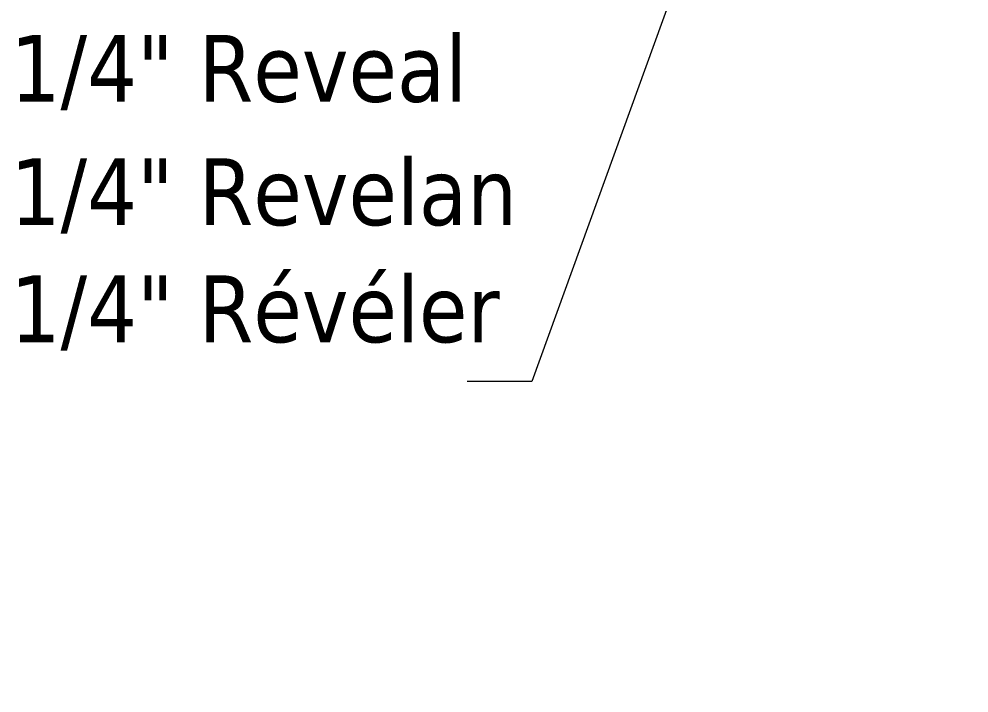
# Model space of a CAD drawing. Header units: millimetres. Extents: x 24811 to 87764, y -117823 to -2257.
# Drawn here: x 87437.8 to 87549.2, y -117360.8 to -117281.7 of the extents above; entities that cross this region are included whole.
import ezdxf

# ---------------------------------------------------------------- set-up
doc = ezdxf.new("R2010")
doc.units = ezdxf.units.MM
doc.header["$PDSIZE"] = -1
doc.layers.add('尺寸標注', color=1, linetype='Continuous', lineweight=30)
doc.styles.add('DIM', font='txt.shx', dxfattribs={"width": 0.7, "bigfont": 'chineset.shx'})
doc.dimstyles.new('9.8', dxfattribs={"dimscale": 9.8, "dimtxt": 2.5, "dimasz": 1.8, "dimexe": 1.6, "dimexo": 0.625, "dimtad": 1, "dimdec": 1, "dimdsep": 46, "dimlunit": 6, "dimtxsty": 'DIM', "dimcen": 0, "dimclrd": 1, "dimclre": 1, "dimclrt": 3, "dimadec": 1, "dimazin": 1, "dimtfac": 1, "dimtdec": 1, "dimtmove": 0, "dimatfit": 3, "dimfxl": 1, "dimtolj": 1, "dimlwd": 13, "dimlwe": 13, "dimarcsym": 0})
doc.dimstyles.new('mm+in', dxfattribs={"dimscale": 2, "dimtxt": 10, "dimasz": 9, "dimexe": 1.25, "dimexo": 0.625, "dimgap": 2, "dimtad": 1, "dimtoh": 1, "dimdec": 1, "dimtxsty": 'DIM', "dimcen": 0, "dimclrd": 1, "dimclre": 1, "dimclrt": 3, "dimadec": 0, "dimazin": 0, "dimtfac": 1, "dimtdec": 1, "dimtmove": 0, "dimatfit": 3, "dimfxl": 1, "dimarcsym": 0})

# ---------------------------------------------------------------- blocks, each defined once
blk = doc.blocks.new('*D55')
at = {"layer": 'Defpoints', "color": 0}
for p in [(87532.33, -117206.83), (87733.59, -117206.83), (87621.23, -117626.03)]:
    blk.add_point(p, dxfattribs=at)
at = {"layer": '尺寸標注', "color": 1, "lineweight": -2}
for p, q in [((87533.58, -117206.83), (87736.09, -117206.83)), ((87733.59, -117608.03), (87733.59, -117224.83)), ((87622.48, -117626.03), (87736.09, -117626.03))]:
    blk.add_line(p, q, dxfattribs=at)
at = {"layer": '尺寸標注', "color": 1}
for points in [[(87730.59, -117224.83), (87736.59, -117224.83), (87733.59, -117206.83)], [(87730.59, -117608.03), (87736.59, -117608.03), (87733.59, -117626.03)]]:
    blk.add_solid(points, dxfattribs=at)
at = {"layer": '尺寸標注', "color": 3, "insert": (87717.92, -117416.43), "char_height": 20, "attachment_point": 5, "rotation": 90, "style": 'DIM'}
blk.add_mtext('419,2mm [16 1/2"]', dxfattribs=at)
blk = doc.blocks.new('gdhg')
at = {"layer": '尺寸標注', "width": 71.6974, "attachment_point": 1}
for s, insert, char_height in [('{\\fTahoma|b0|i0|c163|p34;1/4"\\fTahoma|b0|i0|c0|p34; \\fTahoma|b0|i0|c163|p34;Revea\\fTahoma|b0|i0|c0|p34;l}', (87382.88, -116227.5), 7.83897), ('{\\fTahoma|b0|i0|c163|p34;1/4"\\fTahoma|b0|i0|c0|p34; \\fTahoma|b0|i0|c163|p34;Revelan}', (87382.88, -116241.98), 7.839), ('{\\fTahoma|b0|i0|c163|p34;1/4"\\fTahoma|b0|i0|c0|p34; \\fTahoma|b0|i0|c163|p34;Révéler}', (87382.88, -116255.72), 7.839)]:
    blk.add_mtext(s, dxfattribs=dict(at, insert=insert, char_height=char_height))
at = {"layer": '尺寸標注'}
blk.add_leader([(87486.09, -116151.78), (87444.07, -116268.16), (87436.46, -116268.16)], dimstyle='9.8', override={"dimdec": 2}, dxfattribs=at)

msp = doc.modelspace()

# ---------------------------------------------------------------- block references
at = {"layer": '尺寸標注', "color": 0}
msp.add_blockref('gdhg', (53.91, -1056.07), dxfattribs=at)

# ---------------------------------------------------------------- dimensions: what is measured, and where the dimension line sits
dim = msp.add_linear_dim(base=(87733.59, -117206.83), p1=(87621.23, -117626.03), p2=(87532.33, -117206.83), angle=90, dimstyle='mm+in', override={"dimpost": 'mm', "dimfxl": 0.2}, dxfattribs=at)
dim.commit()
dim.dimension.update_dxf_attribs({"geometry": '*D55', "text_midpoint": (87717.92, -117416.43)})

doc.saveas('drawing.dxf')
